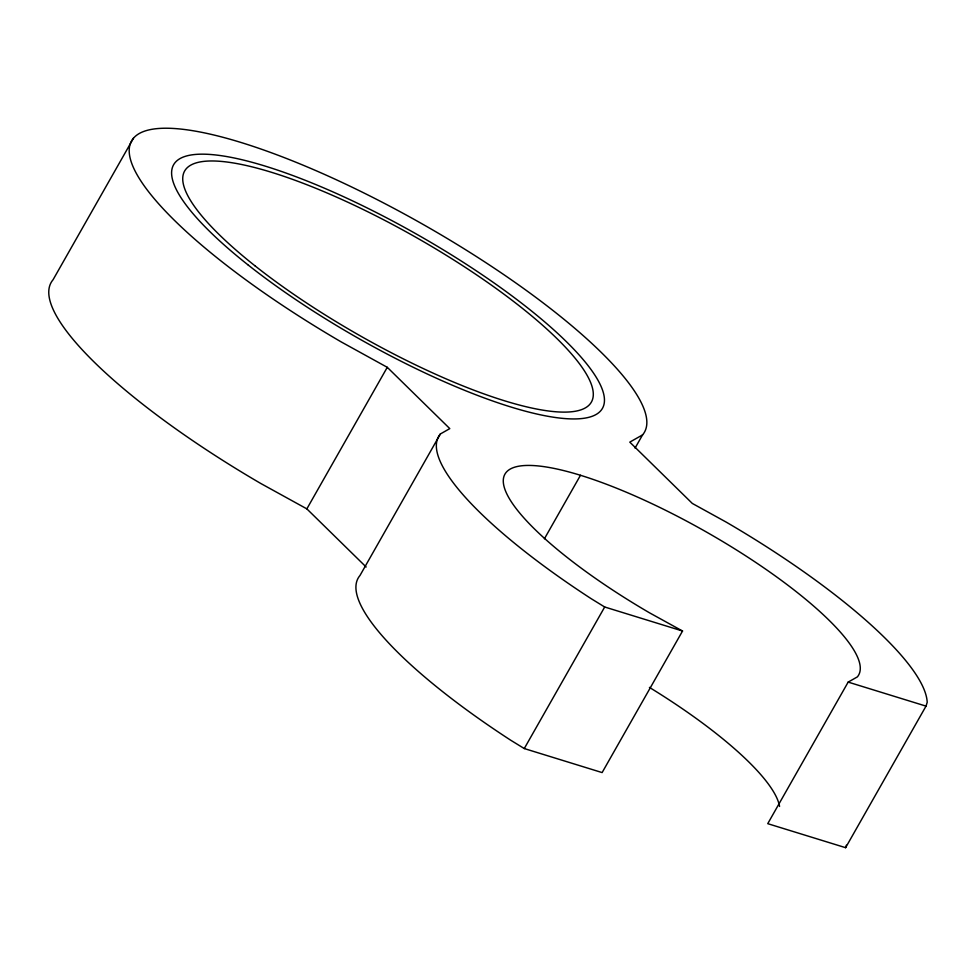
<?xml version="1.0" encoding="UTF-8"?>
<svg xmlns="http://www.w3.org/2000/svg" width="976" height="976" viewBox="0 0 976 976"><rect width="100%" height="100%" fill="white"/><g stroke="black" fill="none" stroke-linecap="round" stroke-linejoin="round"><path stroke-width="1.46" d="M366.146 567.007L306.854 508.874L260.763 483.474A294.911 71.346 29.6 0 1 53.046 279.77L133.468 138.214A294.911 71.346 29.6 0 0 341.185 341.905L387.277 367.318L449.79 428.623L440.396 433.954L359.973 575.511A279.648 67.649 29.6 0 0 510.716 740.223L524.271 748.555L602.119 772.577L682.541 631.021L649.479 612.794A203.386 49.203 29.6 0 1 506.227 472.311A203.386 49.203 29.6 0 1 714.078 536.434A203.386 49.203 29.6 0 1 857.343 676.905L848.168 682.102L767.746 823.671L845.606 847.68L846.387 845.155M845.606 847.68L926.017 706.124L927.2 702.33A279.648 67.649 29.6 0 0 726.193 522.111L692.313 503.433L629.788 442.128L642.574 434.881A294.911 71.346 29.6 0 0 434.857 231.19A294.911 71.346 29.6 0 0 133.468 138.214M306.854 508.874L387.277 367.318M544.413 538.776L580.488 475.275M635.059 448.106L642.574 434.881M524.271 748.555L604.693 606.999L682.541 631.021M848.168 682.102L926.017 706.124M604.693 606.999L591.127 598.654A279.648 67.649 29.6 0 1 440.396 433.954M649.418 687.397A203.386 49.203 29.6 0 1 779.568 806.469M247.672 264.618A246.599 59.658 29.6 0 0 600.887 410.579A246.599 59.658 29.6 0 0 315.504 184.44A246.599 59.658 29.6 0 0 247.672 264.618M254.907 265.753A233.886 56.584 29.6 0 0 589.907 404.186A233.886 56.584 29.6 0 0 319.25 189.698A233.886 56.584 29.6 0 0 254.907 265.753"/></g></svg>
